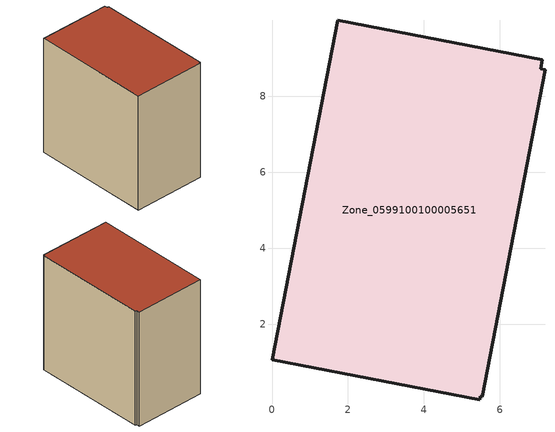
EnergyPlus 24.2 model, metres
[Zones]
Zone_0599100100005651
 floor ground (C_G): 7.12,8.96 7.08,8.73 7.19,8.7 5.54,0.09 5.48,0.1 5.46,0.01 0,1.06 1.73,10 z0
 wall outside (C_F): 5.54,0.09 7.19,8.7 7.08,8.73 7.12,8.96 1.73,10 0,1.06 5.46,0.01 5.48,0.1 5.54,0.09 z0:9.06
 roof outside (C_R): 7.19,8.7 7.08,8.73 7.12,8.96 1.73,10 0,1.06 5.46,0.01 5.48,0.1 5.54,0.09 z9.06
[BUILDING]
Pand.0599100100005651: North Axis=0; Terrain=City; Loads Convergence Tolerance Value=0.04; Temperature Convergence Tolerance Value=0.4; Solar Distribution=FullExterior; Maximum Number of Warmup Days=25; Minimum Number of Warmup Days=1
[Site:Location]
Rotterdam.The.Hague.AP_ZH_NLD Design_Conditions: Latitude=51.96; Longitude=4.45; Time Zone=1; Elevation=-4.5
[SITE:GROUNDTEMPERATURE:BUILDINGSURFACE]
18, 18, 18, 18, 18, 18, 18, 18, 18, 18, 18, 18
[MATERIAL] Thermal Absorptance=0.9; Solar Absorptance=0.7; Visible Absorptance=0.7
Name | Roughness | Thickness | Conductivity | Density | Specific Heat
G.TC.2006-2014 | MediumSmooth | 0.15 | 0.06 | 540 | 1210
F.TC.2006-2014 | Rough | 0.3 | 0.12 | 1920 | 840
R.TC.2006-2014 | MediumRough | 0.2 | 0.08 | 1500 | 1000
[CONSTRUCTION]
C_G: G.TC.2006-2014
C_F: F.TC.2006-2014
C_R: R.TC.2006-2014
[ZONE]
Zone_0599100100005651: Type=1; Multiplier=1; Ceiling Height=Autocalculate; Volume=Autocalculate; Floor Area=autocalculate; Part of Total Floor Area=Yes
[ZONEINFILTRATION:DESIGNFLOWRATE]
Infil_Zone_0599100100005651: Zone or ZoneList or Space or SpaceList=Zone_0599100100005651; Schedule=AlwaysOn; Design Flow Rate Calculation Method=Flow/Area; Flow Rate per Floor Area=0.0015; Constant Term Coefficient=1; Temperature Term Coefficient=0; Velocity Term Coefficient=0; Velocity Squared Term Coefficient=0
[HVACTEMPLATE:ZONE:IDEALLOADSAIRSYSTEM]
Zone_0599100100005651: Maximum Heating Supply Air Temperature=50; Minimum Cooling Supply Air Temperature=13; Maximum Heating Supply Air Humidity Ratio=0.0156; Minimum Cooling Supply Air Humidity Ratio=0.0077; Heating Limit=NoLimit; Cooling Limit=NoLimit; Dehumidification Control Type=ConstantSensibleHeatRatio; Cooling Sensible Heat Ratio=0.7; Dehumidification Setpoint=60; Humidification Control Type=None; Humidification Setpoint=30; Outdoor Air Method=None; Outdoor Air Flow Rate per Person=0.00944; Outdoor Air Flow Rate per Zone Floor Area=0; Outdoor Air Flow Rate per Zone=0; Demand Controlled Ventilation Type=None; Outdoor Air Economizer Type=NoEconomizer; Heat Recovery Type=None; Sensible Heat Recovery Effectiveness=0.7; Latent Heat Recovery Effectiveness=0.65
[ZONECONTROL:THERMOSTAT]
ThermostatControl_Zone_0599100100005651: Zone or ZoneList=Zone_0599100100005651; Control Type Schedule=DualSetpointControlType; Control 1=Thermostat_Zone_0599100100005651; Temperature Difference Between Cutout And Setpoint=0
[THERMOSTATSETPOINT:DUALSETPOINT]
Thermostat_Zone_0599100100005651: Heating Setpoint Temperature Schedule=HeatingSetpoint_Zone_0599100100005651; Cooling Setpoint Temperature Schedule=CoolingSetpoint_Zone_0599100100005651
[SCHEDULE:COMPACT]
HeatingSetpoint_Zone_0599100100005651: Through: 12/31, For: AllDays, Until: 24:00, 21
CoolingSetpoint_Zone_0599100100005651: Through: 12/31, For: AllDays, Until: 24:00, 24
DualSetpointControlType: Through: 12/31, For: AllDays, Until: 24:00, 4
AlwaysOn: Through: 12/31, For: AllDays, Until: 24:00, 1
